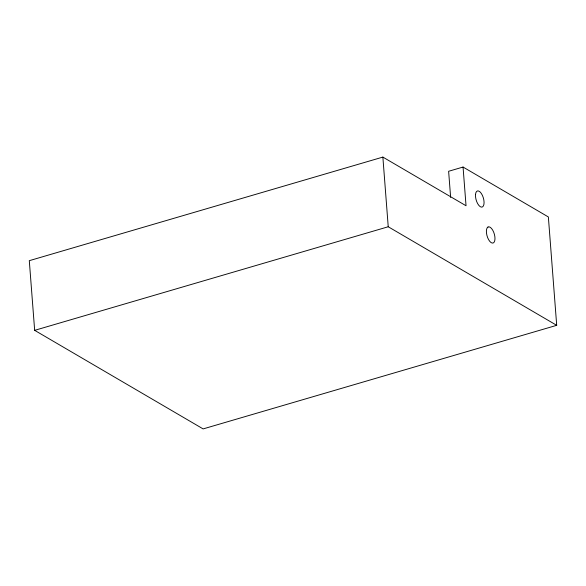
<?xml version="1.0" encoding="UTF-8"?>
<svg xmlns="http://www.w3.org/2000/svg" width="586" height="586" viewBox="0 0 586 586"><rect width="100%" height="100%" fill="white"/><g stroke="black" fill="none" stroke-linecap="round" stroke-linejoin="round"><path stroke-width="0.88" d="M463.057 167.047L466.038 205.752L382.87 157.092L29.3 260.675L34.662 330.343L203.13 428.908L556.7 325.325L548.364 216.959L463.057 167.047L448.627 171.28L450.634 197.379M34.662 330.343L388.232 226.76L556.7 325.325M382.87 157.092L388.232 226.76M488.035 227.009L487.252 227.72A8.402 3.75 73.7 0 0 487.669 237.689A8.402 3.75 73.7 0 0 493.339 242.912L494.123 242.194A8.402 3.75 73.7 0 0 493.705 232.224A8.402 3.75 73.7 0 0 488.035 227.009M475.502 194.589A8.402 3.75 73.7 0 0 481.45 207.129A8.402 3.75 73.7 0 0 482.366 195.299A8.402 3.75 73.7 0 0 475.502 194.589"/></g></svg>
